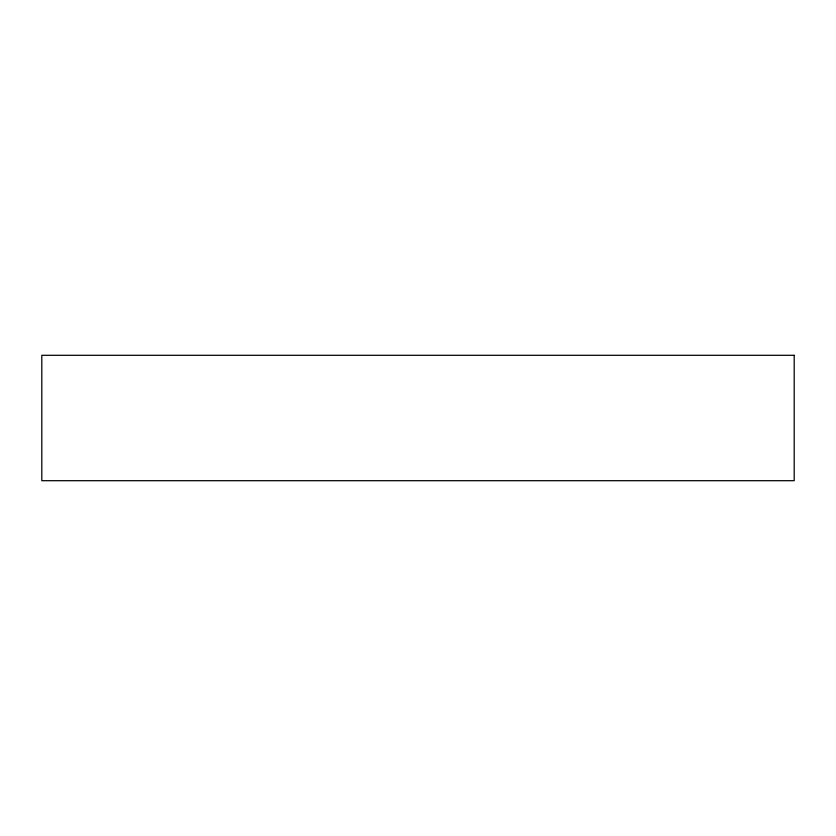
<?xml version="1.0" encoding="UTF-8"?>
<svg xmlns="http://www.w3.org/2000/svg" width="836" height="836" viewBox="0 0 836 836"><rect width="100%" height="100%" fill="white"/><g stroke="black" fill="none" stroke-linecap="round" stroke-linejoin="round"><path stroke-width="1.25" d="M794.2 355.3L41.8 355.3L41.8 480.7L794.2 480.7L794.2 355.3"/></g></svg>
